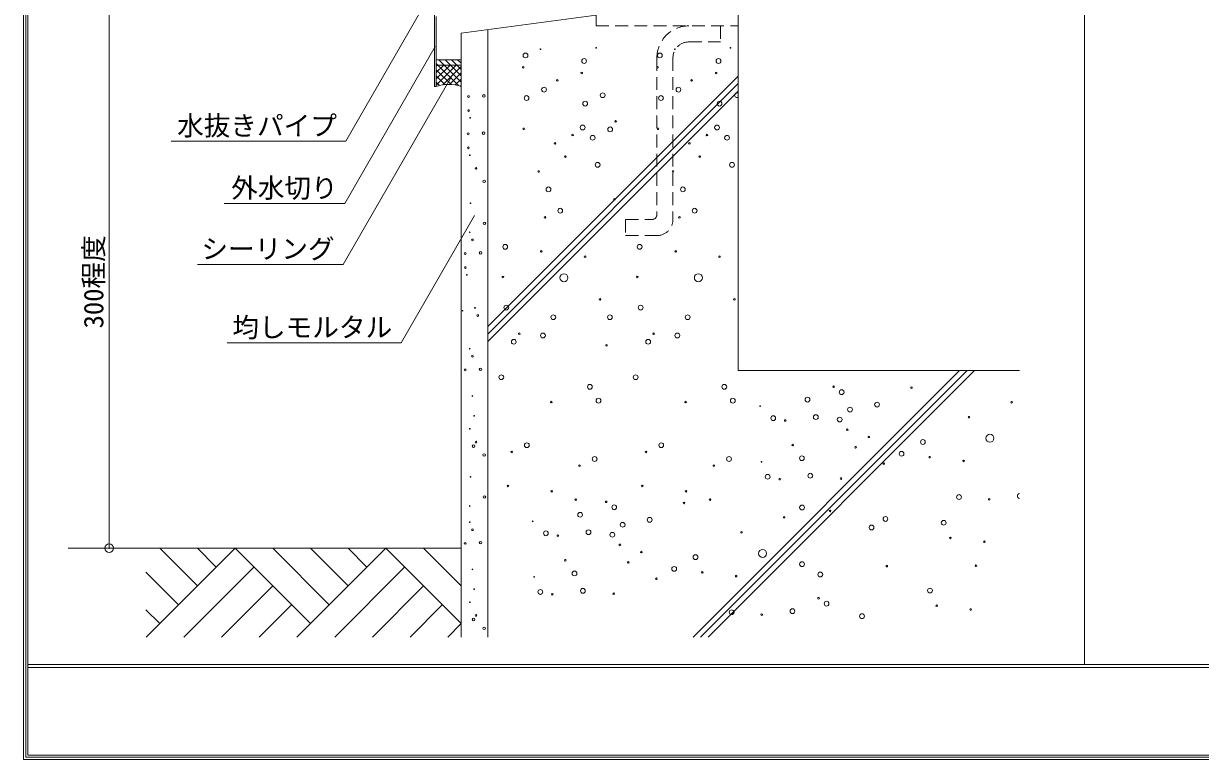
# Model space of a CAD drawing. Units: millimetres at full size, sheet at 1:6; details may follow other scales. Extents: x -1209 to 1209, y -852 to 852.
# Drawn here: x -1209 to -547, y -852 to -438 of the extents above; entities that cross this region are included whole.
import ezdxf
from ezdxf.enums import TextEntityAlignment as Align

# ---------------------------------------------------------------- set-up
doc = ezdxf.new("R2010")
doc.units = ezdxf.units.MM
doc.header["$LTSCALE"] = 6
doc.header["$PDMODE"] = 32
doc.header["$PDSIZE"] = 4.8
doc.linetypes.add('DASHED1', pattern=[1.8, 1.2, -0.6])
for name, color, linetype, lineweight in [('0-0_WAKU', 7, 'Continuous', 5), ('0-2_SUNPO', 7, 'Continuous', 5), ('0-4_KANAMONO', 6, 'Continuous', 5), ('0-5_FUKUSIZA', 3, 'Continuous', 5), ('0-7_KUTAI', 4, 'Continuous', 5)]:
    doc.layers.add(name, color=color, linetype=linetype, lineweight=lineweight)
doc.styles.add('ＭＳ ゴシック', font='')
doc.styles.get('ＭＳ ゴシック').set_extended_font_data('MS Gothic')

msp = doc.modelspace()

# ---------------------------------------------------------------- linework, layer by layer
at = {"layer": '0-0_WAKU'}
for p, q in [((-1209.414, -852.414), (-1209.414, 852.414)), ((-1208.207, -851.207), (-1208.207, 851.207)), ((-1207, -850), (-1207, 850)), ((-612, 850), (-612, -799)), ((-1207, -799), (1207, -799)), ((-1207, -800.7), (1207, -800.7)), ((-1209.414, -852.414), (1209.414, -852.414)), ((1208.207, -851.207), (-1208.207, -851.207)), ((1207, -850), (-1207, -850))]:
    msp.add_line(p, q, dxfattribs=at)
at = {"layer": '0-2_SUNPO'}
for p, q in [((-1161.17, -433.509), (-1161.17, -733.511)), ((-985.821, -431.376), (-1028.009, -504.447)), ((-977.544, -451.117), (-1028.581, -539.516)), ((-968.638, -468.404), (-1029.475, -573.778)), ((-1028.009, -504.447), (-1126.335, -504.447)), ((-1028.581, -539.516), (-1096.526, -539.516)), ((-955.45, -546.31), (-996.816, -617.957)), ((-1029.475, -573.778), (-1111.43, -573.778)), ((-996.816, -617.957), (-1094.772, -617.957)), ((-1161.17, -733.511), (-1149.001, -733.511))]:
    msp.add_line(p, q, dxfattribs=at)
msp.add_point((-1161.17, -733.511), dxfattribs=at)
at = {"layer": '0-4_KANAMONO'}
for p, q in [((-978.008, -433.509), (-978.008, -473.509)), ((-977.008, -434.29), (-977.008, -473.509)), ((-978.008, -473.509), (-977.008, -473.509))]:
    msp.add_line(p, q, dxfattribs=at)
at = {"layer": '0-5_FUKUSIZA'}
for p, q in [((-977.008, -458.509), (-963.007, -458.509)), ((-977.008, -458.509), (-977.008, -473.509)), ((-977.008, -460.612), (-976.112, -461.509)), ((-977.008, -461.509), (-963.007, -461.509)), ((-977.008, -472.788), (-965.729, -461.509)), ((-977.008, -469.253), (-969.265, -461.509)), ((-977.008, -465.717), (-972.8, -461.509)), ((-977.008, -462.181), (-976.336, -461.509)), ((-976.112, -461.509), (-964.536, -473.085)), ((-975.576, -458.509), (-972.576, -461.509)), ((-973.361, -472.677), (-963.007, -462.322)), ((-972.576, -461.509), (-963.007, -471.079)), ((-972.041, -458.509), (-969.041, -461.509)), ((-969.041, -461.509), (-963.007, -467.543)), ((-968.505, -458.509), (-965.505, -461.509)), ((-965.505, -461.509), (-963.007, -464.007)), ((-964.97, -458.509), (-963.007, -460.472)), ((-963.006, -473.509), (-963.007, -458.509)), ((-977.008, -464.148), (-968.684, -472.472)), ((-977.008, -467.683), (-972.158, -472.534)), ((-969.588, -472.438), (-963.007, -465.857)), ((-966.338, -472.725), (-963.007, -469.393)), ((-977.008, -471.219), (-975.207, -473.021)), ((-963.452, -473.374), (-963.007, -472.928))]:
    msp.add_line(p, q, dxfattribs=at)
msp.add_arc((-970.007, -495.783), 23.349, 72.55168, 107.4483, dxfattribs=at)
at = {"layer": '0-7_KUTAI'}
for p, q in [((-963.008, -443.511), (-887.008, -433.511)), ((-807.008, -433.511), (-807.008, -633.511)), ((-963.008, -443.511), (-963.008, -783.511)), ((-948.008, -783.511), (-948.008, -441.537)), ((-948.008, -608.711), (-807.008, -467.711)), ((-948.008, -612.953), (-807.008, -471.953)), ((-948.008, -617.196), (-807.008, -476.196)), ((-682.399, -633.511), (-832.399, -783.511)), ((-678.156, -633.511), (-828.156, -783.511)), ((-673.914, -633.511), (-823.914, -783.511)), ((-807.008, -633.511), (-648.678, -633.511)), ((-1184.257, -733.511), (-963.008, -733.511))]:
    msp.add_line(p, q, dxfattribs=at)
at = {"layer": '0-7_KUTAI', "color": 6, "linetype": 'DASHED1'}
for p, q in [((-887.008, -433.511), (-887.008, -439.511)), ((-807.008, -439.511), (-807.008, -433.511)), ((-887.008, -439.511), (-807.008, -439.511)), ((-817.008, -439.511), (-817.008, -448.511)), ((-834.753, -448.511), (-817.008, -448.511)), ((-852.753, -457.511), (-852.753, -545.512)), ((-843.753, -457.511), (-843.753, -548.512)), ((-870.408, -548.512), (-855.753, -548.512)), ((-870.408, -548.512), (-870.408, -557.512)), ((-870.408, -557.512), (-852.753, -557.512))]:
    msp.add_line(p, q, dxfattribs=at)
at = {"layer": '0-7_KUTAI', "color": 7}
for p, q in [((-1140.288, -783.511), (-1090.288, -733.511)), ((-1111.501, -754.724), (-1132.714, -733.511)), ((-1100.894, -744.117), (-1111.501, -733.511)), ((-1047.861, -775.937), (-1090.288, -733.511)), ((-1037.255, -765.331), (-1069.074, -733.511)), ((-1055.435, -783.511), (-1005.435, -733.511)), ((-1026.648, -754.724), (-1047.861, -733.511)), ((-1016.041, -744.117), (-1026.648, -733.511)), ((-963.008, -775.937), (-1005.435, -733.511)), ((-963.008, -754.724), (-984.222, -733.511)), ((-1122.107, -765.331), (-1140.519, -746.919)), ((-1119.074, -783.511), (-1079.681, -744.117)), ((-1034.222, -783.511), (-994.828, -744.117)), ((-1097.861, -783.511), (-1069.074, -754.724)), ((-1013.008, -783.511), (-984.222, -754.724)), ((-1132.714, -775.937), (-1140.519, -768.132)), ((-1076.648, -783.511), (-1058.468, -765.331)), ((-991.795, -783.511), (-973.615, -765.331)), ((-970.582, -783.511), (-963.008, -775.937))]:
    msp.add_line(p, q, dxfattribs=at)
at = {"layer": '0-7_KUTAI'}
for centre, radius in [((-926.771, -456.113), 1.35), ((-918.324, -452.647), 0.2), ((-887.019, -451.814), 0.2), ((-851.109, -456.113), 1.35), ((-842.662, -452.647), 0.2), ((-811.357, -451.814), 0.2), ((-928.095, -462.838), 0.45), ((-893.761, -459.254), 1.35), ((-852.433, -462.838), 0.45), ((-818.099, -459.254), 1.35), ((-908.917, -470.184), 0.45), ((-895.086, -465.979), 0.45), ((-833.254, -470.184), 0.45), ((-819.424, -465.979), 0.45), ((-916.336, -475.383), 1.35), ((-840.674, -475.383), 1.35), ((-958.887, -479.285), 0.5), ((-950.211, -478.89), 0.7), ((-926.17, -480.092), 1.35), ((-893.16, -483.233), 1.35), ((-883.327, -478.524), 1.35), ((-850.507, -480.092), 1.35), ((-817.498, -483.233), 1.35), ((-958.782, -487.168), 0.5), ((-957.955, -491.279), 0.2), ((-927.77, -497.429), 0.45), ((-894.575, -496.661), 1.35), ((-879.117, -497.747), 1.35), ((-876.055, -493.224), 0.45), ((-852.108, -497.429), 0.45), ((-818.912, -496.661), 1.35), ((-959.054, -500.266), 0.5), ((-950.378, -499.871), 0.7), ((-900.286, -500.919), 0.45), ((-888.951, -502.456), 1.35), ((-824.623, -500.919), 0.45), ((-813.289, -502.456), 1.35), ((-958.948, -508.149), 0.5), ((-910.119, -505.628), 0.45), ((-834.457, -505.628), 0.45), ((-958.121, -512.26), 0.2), ((-904.318, -513.049), 0.45), ((-886.156, -517.687), 1.35), ((-828.655, -513.049), 0.45), ((-810.494, -517.687), 1.35), ((-954.621, -519.672), 0.5), ((-919.351, -521.459), 0.45), ((-843.689, -521.459), 0.45), ((-950.038, -526.948), 0.7), ((-913.817, -531.504), 1.35), ((-838.155, -531.504), 1.35), ((-876.656, -537.078), 0.45), ((-957.781, -539.337), 0.2), ((-907.203, -543.519), 1.35), ((-831.54, -543.519), 1.35), ((-949.897, -550.577), 0.7), ((-915.743, -547.291), 0.45), ((-840.081, -547.291), 0.45), ((-958.191, -555.664), 0.2), ((-956.653, -559.969), 0.5), ((-938.183, -563.838), 1.35), ((-862.521, -563.838), 1.35), ((-960.746, -567.639), 0.5), ((-952.07, -567.245), 0.7), ((-917.859, -566.409), 0.45), ((-893.205, -569.413), 0.45), ((-842.197, -566.409), 0.45), ((-817.542, -569.413), 0.45), ((-960.641, -575.522), 0.5), ((-959.814, -579.633), 0.2), ((-939.507, -580.827), 0.45), ((-905.11, -581.26), 2.25), ((-863.845, -580.827), 0.45), ((-829.447, -581.26), 2.25), ((-884.786, -593.443), 0.45), ((-809.123, -593.443), 0.45), ((-962.183, -599.813), 0.2), ((-955.195, -598.236), 0.2), ((-953.657, -602.541), 0.5), ((-937.582, -598.081), 1.35), ((-911.123, -603.488), 1.35), ((-879.252, -603.488), 1.35), ((-861.919, -598.081), 1.35), ((-835.461, -603.488), 1.35), ((-933.372, -617.305), 1.35), ((-930.31, -612.781), 0.45), ((-916.941, -613.768), 1.35), ((-857.71, -617.305), 1.35), ((-854.648, -612.781), 0.45), ((-841.278, -613.768), 1.35), ((-958.191, -621.188), 0.2), ((-881.178, -619.275), 0.45), ((-956.653, -625.493), 0.5), ((-960.746, -633.163), 0.5), ((-952.07, -632.769), 0.7), ((-940.411, -637.245), 1.35), ((-864.749, -637.245), 1.35), ((-890.5, -642.651), 1.35), ((-814.838, -642.651), 1.35), ((-753.287, -642.583), 0.45), ((-709.433, -643.185), 0.45), ((-956.688, -647.825), 0.2), ((-885.689, -650.461), 1.35), ((-810.027, -650.461), 1.35), ((-767.988, -649.855), 1.35), ((-748.764, -645.646), 1.35), ((-912.27, -651.229), 0.45), ((-836.608, -651.229), 0.45), ((-794.697, -653.548), 0.2), ((-744.055, -655.479), 1.35), ((-728.824, -652.684), 1.35), ((-653.069, -651.314), 0.45), ((-955.676, -658.96), 0.2), ((-787.258, -660.29), 1.35), ((-780.533, -661.614), 0.45), ((-763.279, -659.689), 1.35), ((-749.85, -661.103), 1.35), ((-677.099, -659.733), 0.45), ((-958.121, -666.328), 0.2), ((-745.593, -666.814), 0.45), ((-956.01, -676.045), 0.7), ((-954.621, -673.74), 0.5), ((-925.999, -675.55), 1.35), ((-850.337, -675.55), 1.35), ((-776.328, -675.445), 0.45), ((-733.463, -670.846), 0.45), ((-702.992, -673.731), 1.35), ((-665.251, -671.638), 2.25), ((-950.038, -681.017), 0.7), ((-934.54, -679.322), 0.45), ((-887.843, -683.27), 1.35), ((-858.877, -679.322), 0.45), ((-812.181, -683.27), 1.35), ((-771.128, -682.865), 1.35), ((-740.884, -676.648), 0.45), ((-715.007, -680.346), 1.35), ((-699.22, -682.271), 0.45), ((-896.383, -687.042), 0.45), ((-820.721, -687.042), 0.45), ((-793.864, -684.853), 0.2), ((-725.052, -685.879), 0.45), ((-680.102, -684.388), 0.45), ((-957.781, -693.405), 0.2), ((-790.398, -693.299), 1.35), ((-783.674, -694.624), 0.45), ((-766.419, -692.698), 1.35), ((-749.082, -694.298), 0.45), ((-936.656, -698.44), 0.45), ((-912.001, -701.443), 0.45), ((-860.994, -698.44), 0.45), ((-836.339, -701.443), 0.45), ((-949.897, -704.645), 0.7), ((-898.5, -706.16), 0.45), ((-881.323, -707.405), 0.45), ((-837.468, -708.006), 0.45), ((-822.837, -706.16), 0.45), ((-682.673, -704.712), 1.35), ((-665.684, -706.036), 0.45), ((-958.191, -709.733), 0.2), ((-896.023, -714.677), 1.35), ((-876.8, -710.467), 1.35), ((-781.104, -716.136), 0.45), ((-771.059, -710.602), 1.35), ((-755.272, -712.528), 0.45), ((-724.086, -717.039), 1.35), ((-958.191, -718.797), 0.2), ((-922.732, -718.369), 0.2), ((-872.09, -720.301), 1.35), ((-856.86, -717.506), 1.35), ((-731.896, -721.85), 1.35), ((-691.277, -719.193), 1.35), ((-956.653, -723.101), 0.5), ((-915.293, -725.111), 1.35), ((-908.568, -726.436), 0.45), ((-891.314, -724.51), 1.35), ((-877.886, -725.924), 1.35), ((-805.134, -724.554), 0.45), ((-687.505, -727.733), 0.45), ((-960.746, -730.772), 0.5), ((-952.07, -730.377), 0.7), ((-873.628, -731.636), 0.45), ((-861.498, -735.667), 0.45), ((-793.287, -736.459), 2.25), ((-668.387, -729.85), 0.45), ((-904.363, -740.266), 0.45), ((-868.919, -741.469), 0.45), ((-831.028, -738.552), 1.35), ((-771.059, -742.473), 1.35), ((-956.688, -745.434), 0.2), ((-899.164, -747.686), 1.35), ((-843.043, -745.167), 1.35), ((-827.256, -747.093), 0.45), ((-808.138, -749.209), 0.45), ((-760.779, -748.29), 1.35), ((-723.318, -743.62), 0.45), ((-673.104, -743.351), 0.45), ((-921.9, -749.674), 0.2), ((-853.088, -750.701), 0.45), ((-955.676, -756.568), 0.2), ((-918.434, -758.121), 1.35), ((-911.709, -759.445), 0.45), ((-894.455, -757.519), 1.35), ((-877.118, -759.12), 0.45), ((-761.765, -761.66), 0.45), ((-698.997, -757.349), 1.35), ((-958.121, -763.936), 0.2), ((-810.708, -769.533), 1.35), ((-776.466, -768.932), 1.35), ((-757.242, -764.722), 1.35), ((-695.225, -765.889), 0.45), ((-676.107, -768.006), 0.45), ((-956.01, -773.654), 0.7), ((-954.621, -771.349), 0.5), ((-793.72, -770.857), 0.45), ((-737.302, -771.761), 1.35), ((-950.038, -778.625), 0.7)]:
    msp.add_circle(centre, radius, dxfattribs=at)
at = {"layer": '0-7_KUTAI', "color": 6, "linetype": 'DASHED1'}
for centre, radius, start, end in [((-834.753, -457.511), 18, 90, 180), ((-834.753, -457.511), 9, 90, 180), ((-855.753, -545.512), 3, 270, 0), ((-852.753, -548.512), 9, 270, 0)]:
    msp.add_arc(centre, radius, start, end, dxfattribs=at)
at = {"layer": '0-7_KUTAI'}
for centre, start, end in [((-807.664, -478.524), 60.92544, 299.07456), ((-648.43, -704.11), 100.58065, 259.41935)]:
    msp.add_arc(centre, 1.35, start, end, dxfattribs=at)

# ---------------------------------------------------------------- texts
at = {"layer": '0-2_SUNPO', "style": 'ＭＳ ゴシック'}
for s, p in [('水抜きパイプ', (-1122.96, -504.447)), ('外水切り', (-1092.522, -539.516)), ('シーリング', (-1109.276, -573.778)), ('均しモルタル', (-1091.835, -617.957))]:
    msp.add_text(s, height=11, dxfattribs=at).set_placement(p, align=Align.BOTTOM_LEFT)
msp.add_text('300程度', height=11, rotation=90, dxfattribs=at).set_placement((-1161.17, -609.76), align=Align.BOTTOM_LEFT)

doc.saveas('drawing.dxf')
